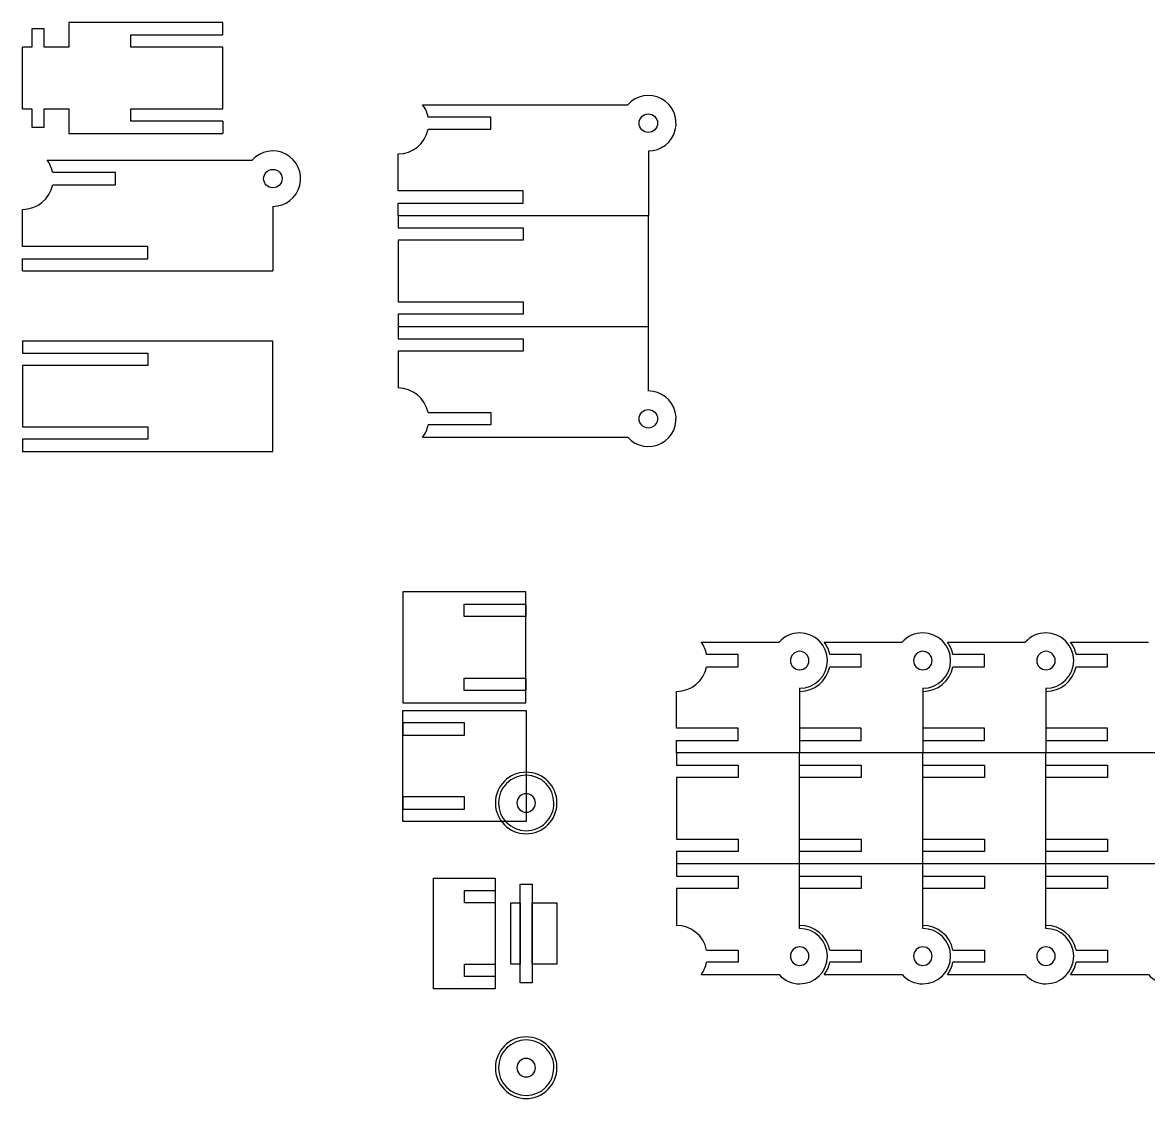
# Model space of a CAD drawing. Header units: inches. Extents: x 0 to 24.2, y -4.6 to 7.4.
# Drawn here: x 0 to 9, y -4.61 to 3.99 of the extents above; entities that cross this region are included whole.
import ezdxf

# ---------------------------------------------------------------- set-up
doc = ezdxf.new("R2010")
doc.units = ezdxf.units.IN
doc.header["$MEASUREMENT"] = 0
doc.layers.get('0').update_dxf_attribs({"lineweight": 25, "true_color": 0xffffff})

msp = doc.modelspace()

# ---------------------------------------------------------------- linework, layer by layer
at = {"color": 7, "true_color": 0x000000}
for p, q in [((1.6, 3.9859), (0.3694, 3.9859)), ((0.3694, 3.9859), (0.3694, 3.7888)), ((0.1723, 3.9364), (0.0738, 3.9364)), ((0.0738, 3.9364), (0.0738, 3.7888)), ((0.1723, 3.7888), (0.1723, 3.9364)), ((0.8663, 3.7888), (0.8663, 3.8873)), ((0.8663, 3.8873), (1.6, 3.8873)), ((0, 3.2966), (0, 3.7888)), ((0.0738, 3.7888), (0, 3.7888)), ((0.3694, 3.7888), (0.1723, 3.7888)), ((1.6, 3.7888), (0.8663, 3.7888)), ((3.1966, 3.329), (3.819, 3.329)), ((0, 3.2966), (0.0738, 3.2966)), ((0.0738, 3.2966), (0.0738, 3.149)), ((0.1723, 3.149), (0.1723, 3.2966)), ((0.1723, 3.2966), (0.3694, 3.2966)), ((0.3694, 3.2966), (0.3694, 3.1)), ((0.8663, 3.1985), (0.8663, 3.2966)), ((0.8663, 3.2966), (1.6, 3.2966)), ((0.0738, 3.149), (0.1723, 3.149)), ((1.6, 3.1985), (0.8663, 3.1985)), ((3.7426, 3.2305), (3.2409, 3.2305)), ((3.7426, 3.1324), (3.7426, 3.2305)), ((0.3694, 3.1), (1.6, 3.1)), ((3.2409, 3.1324), (3.7426, 3.1324)), ((0.1966, 2.8859), (0.819, 2.8859)), ((3, 2.6402), (3, 2.9353)), ((5, 2.9601), (5, 2.4431)), ((0.7426, 2.7873), (0.2409, 2.7873)), ((0.7426, 2.6892), (0.7426, 2.7873)), ((0.2409, 2.6892), (0.7426, 2.6892)), ((4, 2.6402), (3, 2.6402)), ((4, 2.5417), (4, 2.6402)), ((3, 2.4431), (3, 2.5417)), ((3, 2.5417), (4, 2.5417)), ((0, 2.197), (0, 2.4922)), ((2, 2.5169), (2, 2)), ((3, 2.4431), (3, 2.3446)), ((3, 2.3446), (4, 2.3446)), ((4, 2.3446), (4, 2.2461)), ((1, 2.197), (0, 2.197)), ((1, 2.0985), (1, 2.197)), ((4, 2.2461), (3, 2.2461)), ((3, 2.2461), (3, 1.7539)), ((0, 2), (0, 2.0985)), ((0, 2.0985), (1, 2.0985)), ((3, 1.7539), (4, 1.7539)), ((4, 1.7539), (4, 1.6558)), ((4, 1.6558), (3, 1.6558)), ((3, 1.6558), (3, 1.5573)), ((3, 1.5573), (3, 1.4588)), ((5, 1.0404), (5, 1.5573)), ((0, 1.4429), (0, 1.3444)), ((3, 1.4588), (4, 1.4588)), ((4, 1.4588), (4, 1.3602)), ((4, 1.3602), (3, 1.3602)), ((3, 1.3602), (3, 1.0651)), ((0, 1.3444), (1, 1.3444)), ((1, 1.3444), (1, 1.2459)), ((1, 1.2459), (0, 1.2459)), ((0, 1.2459), (0, 0.7537)), ((3.2409, 0.8681), (3.7426, 0.8681)), ((3.7426, 0.8681), (3.7426, 0.77)), ((0, 0.7537), (1, 0.7537)), ((1, 0.7537), (1, 0.6556)), ((3.7426, 0.77), (3.2409, 0.77)), ((1, 0.6556), (0, 0.6556)), ((0, 0.6556), (0, 0.5571)), ((3.1966, 0.6714), (3.819, 0.6714)), ((4.0216, -0.5641), (3.0373, -0.5641)), ((3.0373, -0.5641), (3.0373, -1.4499)), ((4.0216, -1.4499), (4.0216, -0.5641)), ((3.5295, -0.6625), (4.0216, -0.6625)), ((3.5295, -0.7609), (3.5295, -0.6625)), ((4.0216, -0.6625), (4.0216, -0.7609)), ((4.0216, -0.7609), (3.5295, -0.7609)), ((5.4217, -0.9658), (6.0441, -0.9658)), ((6.4056, -0.9658), (7.028, -0.9658)), ((7.3895, -0.9658), (8.0119, -0.9658)), ((8.3735, -0.9658), (8.9959, -0.9658)), ((5.7168, -1.0643), (5.4659, -1.0643)), ((5.7168, -1.1624), (5.7168, -1.0643)), ((6.7007, -1.0643), (6.4499, -1.0643)), ((6.7007, -1.1624), (6.7007, -1.0643)), ((7.6847, -1.0643), (7.4338, -1.0643)), ((7.6847, -1.1624), (7.6847, -1.0643)), ((8.6686, -1.0643), (8.4178, -1.0643)), ((8.6686, -1.1624), (8.6686, -1.0643)), ((5.4659, -1.1624), (5.7168, -1.1624)), ((6.4499, -1.1624), (6.7007, -1.1624)), ((7.4338, -1.1624), (7.6847, -1.1624)), ((8.4178, -1.1624), (8.6686, -1.1624)), ((3.5295, -1.253), (4.0216, -1.253)), ((3.5295, -1.3515), (3.5295, -1.253)), ((4.0216, -1.253), (4.0216, -1.3515)), ((6.209, -1.1871), (6.209, -1.1871)), ((7.1929, -1.1871), (7.1929, -1.1871)), ((8.1769, -1.1871), (8.1769, -1.1871)), ((6.209, -1.3347), (6.209, -1.8516)), ((7.1929, -1.3347), (7.1929, -1.8516)), ((8.1769, -1.3347), (8.1769, -1.8516)), ((4.0216, -1.3515), (3.5295, -1.3515)), ((5.225, -1.6546), (5.225, -1.3595)), ((3.0373, -1.4499), (4.0216, -1.4499)), ((3.0396, -1.5133), (4.0239, -1.5133)), ((3.0396, -2.3992), (3.0396, -1.5133)), ((3.0396, -1.5133), (4.0239, -1.5133)), ((3.0396, -2.3992), (3.0396, -1.5133)), ((4.0239, -1.5133), (4.0239, -2.3992)), ((4.0239, -1.5133), (4.0239, -2.3992)), ((3.5317, -1.6118), (3.0396, -1.6118)), ((3.0396, -1.6118), (3.0396, -1.7102)), ((3.5317, -1.6118), (3.0396, -1.6118)), ((3.0396, -1.6118), (3.0396, -1.7102)), ((3.5317, -1.7102), (3.5317, -1.6118)), ((3.5317, -1.7102), (3.5317, -1.6118)), ((5.7168, -1.6546), (5.225, -1.6546)), ((5.7168, -1.7531), (5.7168, -1.6546)), ((6.7007, -1.6546), (6.209, -1.6546)), ((6.7007, -1.7531), (6.7007, -1.6546)), ((7.6847, -1.6546), (7.1929, -1.6546)), ((7.6847, -1.7531), (7.6847, -1.6546)), ((8.6686, -1.6546), (8.1769, -1.6546)), ((8.6686, -1.7531), (8.6686, -1.6546)), ((3.0396, -1.7102), (3.5317, -1.7102)), ((3.0396, -1.7102), (3.5317, -1.7102)), ((5.225, -1.8516), (5.225, -1.7531)), ((5.225, -1.7531), (5.7168, -1.7531)), ((6.209, -1.7531), (6.7007, -1.7531)), ((7.1929, -1.7531), (7.6847, -1.7531)), ((8.1769, -1.7531), (8.6686, -1.7531)), ((6.209, -1.8516), (5.225, -1.8516)), ((5.225, -1.8516), (5.225, -1.8516)), ((5.225, -1.8516), (5.225, -1.9502)), ((7.1929, -1.8516), (6.209, -1.8516)), ((6.209, -2.7375), (6.209, -1.8516)), ((7.1929, -2.7375), (7.1929, -1.8516)), ((8.1769, -1.8516), (7.1929, -1.8516)), ((8.1769, -2.7375), (8.1769, -1.8516)), ((9.1608, -1.8516), (8.1769, -1.8516)), ((5.225, -1.9502), (5.7168, -1.9502)), ((5.7168, -1.9502), (5.7168, -2.0487)), ((6.209, -1.9502), (6.7007, -1.9502)), ((6.7007, -1.9502), (6.7007, -2.0487)), ((7.1929, -1.9502), (7.6847, -1.9502)), ((7.6847, -1.9502), (7.6847, -2.0487)), ((8.1769, -1.9502), (8.6686, -1.9502)), ((8.6686, -1.9502), (8.6686, -2.0487)), ((5.7168, -2.0487), (5.225, -2.0487)), ((5.225, -2.0487), (5.225, -2.5409)), ((6.7007, -2.0487), (6.209, -2.0487)), ((7.6847, -2.0487), (7.1929, -2.0487)), ((8.6686, -2.0487), (8.1769, -2.0487)), ((3.5317, -2.2023), (3.0396, -2.2023)), ((3.0396, -2.2023), (3.0396, -2.3007)), ((3.5317, -2.2023), (3.0396, -2.2023)), ((3.0396, -2.2023), (3.0396, -2.3007)), ((3.5317, -2.3007), (3.5317, -2.2023)), ((3.5317, -2.3007), (3.5317, -2.2023)), ((3.0396, -2.3007), (3.5317, -2.3007)), ((3.0396, -2.3007), (3.5317, -2.3007)), ((4.0977, -2.2515), (4.0977, -2.2515)), ((4.2453, -2.2515), (4.2453, -2.2515)), ((4.2699, -2.2515), (4.2699, -2.2515)), ((4.0239, -2.3992), (3.0396, -2.3992)), ((4.0239, -2.3992), (3.0396, -2.3992)), ((5.225, -2.5409), (5.7168, -2.5409)), ((5.7168, -2.5409), (5.7168, -2.639)), ((6.209, -2.5409), (6.7007, -2.5409)), ((6.7007, -2.5409), (6.7007, -2.639)), ((7.1929, -2.5409), (7.6847, -2.5409)), ((7.6847, -2.5409), (7.6847, -2.639)), ((8.1769, -2.5409), (8.6686, -2.5409)), ((8.6686, -2.5409), (8.6686, -2.639)), ((5.7168, -2.639), (5.225, -2.639)), ((5.225, -2.639), (5.225, -2.7375)), ((6.7007, -2.639), (6.209, -2.639)), ((7.6847, -2.639), (7.1929, -2.639)), ((8.6686, -2.639), (8.1769, -2.639)), ((5.225, -2.7375), (5.225, -2.836)), ((6.209, -2.7375), (5.225, -2.7375)), ((5.225, -2.7375), (5.225, -2.7375)), ((6.209, -3.2544), (6.209, -2.7375)), ((7.1929, -2.7375), (6.209, -2.7375)), ((7.1929, -3.2544), (7.1929, -2.7375)), ((8.1769, -2.7375), (7.1929, -2.7375)), ((8.1769, -3.2544), (8.1769, -2.7375)), ((9.1608, -2.7375), (8.1769, -2.7375)), ((3.2847, -2.8514), (3.7769, -2.8514)), ((3.2847, -3.7373), (3.2847, -2.8514)), ((3.7769, -2.8514), (3.7769, -3.7373)), ((5.225, -2.836), (5.7168, -2.836)), ((5.7168, -2.836), (5.7168, -2.9345)), ((6.209, -2.836), (6.7007, -2.836)), ((6.7007, -2.836), (6.7007, -2.9345)), ((7.1929, -2.836), (7.6847, -2.836)), ((7.6847, -2.836), (7.6847, -2.9345)), ((8.1769, -2.836), (8.6686, -2.836)), ((8.6686, -2.836), (8.6686, -2.9345)), ((3.5308, -2.9499), (3.7769, -2.9499)), ((3.5308, -3.0483), (3.5308, -2.9499)), ((3.7769, -2.9499), (3.7769, -3.0483)), ((3.9747, -3.688), (3.9747, -2.9006)), ((3.9747, -2.9006), (4.0731, -2.9006)), ((4.0731, -2.9006), (4.0731, -3.688)), ((5.7168, -2.9345), (5.225, -2.9345)), ((5.225, -2.9345), (5.225, -3.2297)), ((6.7007, -2.9345), (6.209, -2.9345)), ((7.6847, -2.9345), (7.1929, -2.9345)), ((8.6686, -2.9345), (8.1769, -2.9345)), ((3.7769, -3.0483), (3.5308, -3.0483)), ((3.9008, -3.5404), (3.9008, -3.0483)), ((3.9008, -3.0483), (3.9747, -3.0483)), ((3.9747, -3.0483), (3.9747, -3.5404)), ((4.0731, -3.5404), (4.0731, -3.0483)), ((4.0731, -3.0483), (4.2699, -3.0483)), ((4.2699, -3.0483), (4.2699, -3.5404)), ((6.209, -3.402), (6.209, -3.402)), ((7.1929, -3.402), (7.1929, -3.402)), ((8.1769, -3.402), (8.1769, -3.402)), ((5.4659, -3.4267), (5.7168, -3.4267)), ((5.7168, -3.4267), (5.7168, -3.5248)), ((6.4499, -3.4267), (6.7007, -3.4267)), ((6.7007, -3.4267), (6.7007, -3.5248)), ((7.4338, -3.4267), (7.6847, -3.4267)), ((7.6847, -3.4267), (7.6847, -3.5248)), ((8.4178, -3.4267), (8.6686, -3.4267)), ((8.6686, -3.4267), (8.6686, -3.5248)), ((3.5308, -3.5404), (3.7769, -3.5404)), ((3.5308, -3.6388), (3.5308, -3.5404)), ((3.7769, -3.5404), (3.7769, -3.6388)), ((3.9747, -3.5404), (3.9008, -3.5404)), ((4.2699, -3.5404), (4.0731, -3.5404)), ((5.7168, -3.5248), (5.4659, -3.5248)), ((6.7007, -3.5248), (6.4499, -3.5248)), ((7.6847, -3.5248), (7.4338, -3.5248)), ((8.6686, -3.5248), (8.4178, -3.5248)), ((3.7769, -3.6388), (3.5308, -3.6388)), ((4.0731, -3.688), (3.9747, -3.688)), ((5.4217, -3.6233), (6.0441, -3.6233)), ((6.4056, -3.6233), (7.028, -3.6233)), ((7.3895, -3.6233), (8.0119, -3.6233)), ((8.3735, -3.6233), (8.9959, -3.6233)), ((3.7769, -3.7373), (3.2847, -3.7373)), ((4.0977, -4.3671), (4.0977, -4.3671)), ((4.2453, -4.3671), (4.2453, -4.3671)), ((4.2699, -4.3671), (4.2699, -4.3671))]:
    msp.add_line(p, q, dxfattribs=at)
for p, q in [((1.6, 3.8873), (1.6, 3.9859)), ((1.6, 3.2966), (1.6, 3.7888)), ((3.819, 3.329), (4.8351, 3.329)), ((1.6, 3.1985), (1.6, 3.1)), ((0.819, 2.8859), (1.8351, 2.8859)), ((3, 2.4431), (5, 2.4431)), ((3, 2.4431), (5, 2.4431)), ((5, 1.5573), (5, 2.4431)), ((0, 2), (2, 2)), ((3, 1.5573), (5, 1.5573)), ((3, 1.5573), (5, 1.5573)), ((0, 1.4429), (2, 1.4429)), ((2, 0.5571), (2, 1.4429)), ((3.819, 0.6714), (4.8351, 0.6714)), ((0, 0.5571), (2, 0.5571))]:
    msp.add_line(p, q)
for centre in [(5, 3.1814), (2, 2.7383), (5, 0.819)]:
    msp.add_circle(centre, 0.0738)
for centre, radius, start, end in [((3.0001, 3.1815), 0.2457, 11.49666, 36.89585), ((2.9998, 3.1813), 0.246, 270.04496, 348.52261), ((0.0001, 2.7384), 0.2457, 11.49666, 36.89585), ((-0.0002, 2.7382), 0.246, 270.04496, 348.52261), ((2.9998, 0.8191), 0.246, 11.47739, 89.95504), ((3.0001, 0.8189), 0.2457, 323.10415, 348.50334), ((6.2085, -1.1122), 0.2202, 89.88441, 138.32005), ((6.2091, -1.1137), 0.2217, 0.07709, 90.03515), ((7.1925, -1.1122), 0.2202, 89.88441, 138.32005), ((7.1931, -1.1137), 0.2217, 0.07709, 90.03515), ((8.1764, -1.1122), 0.2202, 89.88441, 138.32005), ((8.177, -1.1137), 0.2217, 0.07709, 90.03515), ((5.2252, -1.1133), 0.2457, 11.49666, 36.89585), ((6.2091, -1.1133), 0.2457, 11.49666, 36.89585), ((7.1931, -1.1133), 0.2457, 11.49666, 36.89585), ((8.177, -1.1133), 0.2457, 11.49666, 36.89585), ((6.209, -1.1133), 0.0738, 89.98133, 180.01867), ((6.209, -1.1133), 0.0738, 359.98126, 90.01874), ((7.1929, -1.1133), 0.0738, 89.98133, 180.01867), ((7.1929, -1.1133), 0.0738, 359.98126, 90.01874), ((8.1768, -1.1133), 0.0738, 89.98133, 180.01867), ((8.1769, -1.1133), 0.0738, 359.98126, 90.01874), ((5.2248, -1.1135), 0.246, 270.04496, 348.52261), ((6.209, -1.1134), 0.0738, 179.98126, 270.01874), ((6.2091, -1.1131), 0.2217, 269.96483, 359.92294), ((6.209, -1.1134), 0.0738, 269.98119, 0.01881), ((6.2088, -1.1135), 0.246, 270.04496, 348.52261), ((7.1929, -1.1134), 0.0738, 179.98126, 270.01874), ((7.1931, -1.1131), 0.2217, 269.96483, 359.92294), ((7.1929, -1.1134), 0.0738, 269.98119, 0.01881), ((7.1927, -1.1135), 0.246, 270.04496, 348.52261), ((8.1768, -1.1134), 0.0738, 179.98126, 270.01874), ((8.177, -1.1131), 0.2217, 269.96483, 359.92294), ((8.1769, -1.1134), 0.0738, 269.98119, 0.01881), ((8.1767, -1.1135), 0.246, 270.04496, 348.52261), ((4.0239, -2.2515), 0.2461, 90.00004, 180.00003), ((4.0239, -2.2515), 0.2215, 90.00004, 180.00003), ((4.0239, -2.2515), 0.2461, 0.00001, 90.00001), ((4.0239, -2.2515), 0.2215, 0.00001, 90.00001), ((4.0239, -2.2515), 0.0738, 90.00004, 180.00003), ((4.0239, -2.2515), 0.0738, 0.00001, 90.00001), ((4.0239, -2.2515), 0.2461, 180.00003, 269.99997), ((4.0239, -2.2515), 0.2215, 180.00003, 269.99997), ((4.0239, -2.2515), 0.0738, 180.00003, 269.99997), ((4.0239, -2.2515), 0.0738, 269.99997, 0.00004), ((4.0239, -2.2515), 0.2215, 269.99997, 0.00004), ((4.0239, -2.2515), 0.2461, 269.99997, 0.00004), ((5.2248, -3.4757), 0.246, 11.47741, 89.95502), ((6.2088, -3.4757), 0.246, 11.47741, 89.95502), ((7.1927, -3.4757), 0.246, 11.47741, 89.95502), ((8.1767, -3.4757), 0.246, 11.47741, 89.95502), ((6.2091, -3.4761), 0.2217, 0.07706, 90.03517), ((7.1931, -3.4761), 0.2217, 0.07706, 90.03517), ((8.177, -3.4761), 0.2217, 0.07706, 90.03517), ((6.209, -3.4758), 0.0738, 89.98119, 180.01881), ((6.209, -3.4758), 0.0738, 359.98119, 90.01881), ((7.1929, -3.4758), 0.0738, 89.98119, 180.01881), ((7.1929, -3.4758), 0.0738, 359.98119, 90.01881), ((8.1768, -3.4758), 0.0738, 89.98119, 180.01881), ((8.1769, -3.4758), 0.0738, 359.98119, 90.01881), ((6.209, -3.4758), 0.0738, 179.98126, 270.01874), ((6.2091, -3.4755), 0.2217, 269.96485, 359.92291), ((6.209, -3.4758), 0.0738, 269.98126, 0.01874), ((7.1929, -3.4758), 0.0738, 179.98126, 270.01874), ((7.1931, -3.4755), 0.2217, 269.96485, 359.92291), ((7.1929, -3.4758), 0.0738, 269.98126, 0.01874), ((8.1768, -3.4758), 0.0738, 179.98126, 270.01874), ((8.177, -3.4755), 0.2217, 269.96485, 359.92291), ((8.1769, -3.4758), 0.0738, 269.98126, 0.01874), ((5.2252, -3.4759), 0.2457, 323.10425, 348.50324), ((6.2091, -3.4759), 0.2457, 323.10425, 348.50324), ((7.1931, -3.4759), 0.2457, 323.10425, 348.50324), ((8.177, -3.4759), 0.2457, 323.10425, 348.50324), ((6.2085, -3.4769), 0.2202, 221.67992, 270.11561), ((7.1925, -3.4769), 0.2202, 221.67992, 270.11561), ((8.1764, -3.4769), 0.2202, 221.67992, 270.11561), ((9.1604, -3.4769), 0.2202, 221.67992, 270.11561), ((4.0239, -4.3671), 0.2461, 90.00003, 179.99997), ((4.0239, -4.3671), 0.2461, 359.99996, 90.00003), ((4.0239, -4.3671), 0.2215, 90.00003, 179.99997), ((4.0239, -4.3671), 0.2215, 359.99996, 90.00003), ((4.0239, -4.3671), 0.0738, 90.00003, 179.99997), ((4.0239, -4.3671), 0.0738, 359.99996, 90.00003), ((4.0239, -4.3671), 0.2461, 179.99997, 269.99996), ((4.0239, -4.3671), 0.2215, 179.99997, 269.99996), ((4.0239, -4.3671), 0.0738, 179.99997, 269.99996), ((4.0239, -4.3671), 0.0738, 269.99999, 359.99999), ((4.0239, -4.3671), 0.2215, 269.99999, 359.99999), ((4.0239, -4.3671), 0.2461, 269.99999, 359.99999)]:
    msp.add_arc(centre, radius, start, end, dxfattribs=at)
for centre, start, end in [((5.0001, 3.1811), 269.96475, 138.14581), ((2.0001, 2.738), 269.96475, 138.14581), ((5.0001, 0.8193), 221.85419, 90.03525)]:
    msp.add_arc(centre, 0.2217, start, end)

doc.saveas('drawing.dxf')
